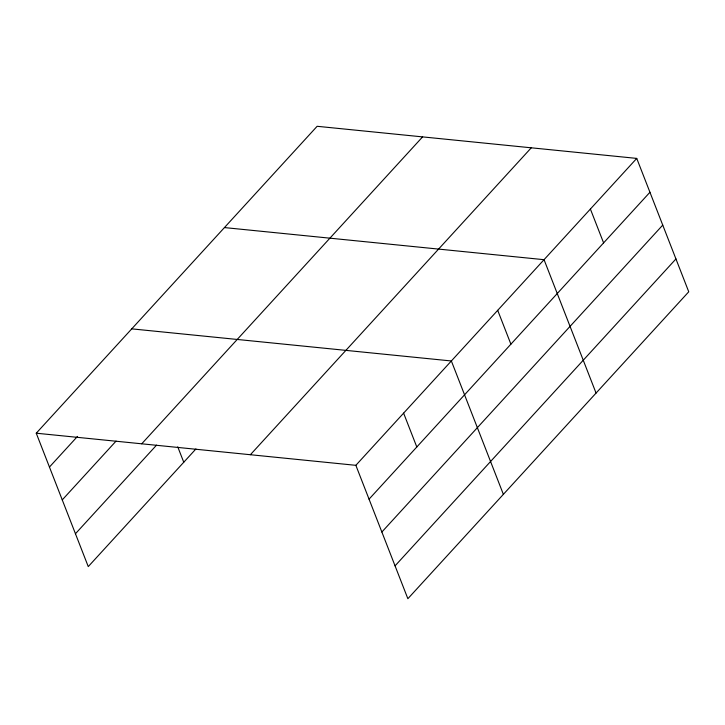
<?xml version="1.0" encoding="UTF-8"?>
<svg xmlns="http://www.w3.org/2000/svg" width="725" height="725" viewBox="0 0 725 725"><rect width="100%" height="100%" fill="white"/><g stroke="black" fill="none" stroke-linecap="round" stroke-linejoin="round"><path stroke-width="1.09" d="M36.25 433.206L317.133 126.295L636.74 158.403L688.75 291.794L407.867 598.705L355.857 465.323L36.25 433.206L88.26 566.597L195.913 448.965M49.445 467.054L77.493 436.414M62.25 499.906L116.063 441.099M141.719 443.809L422.603 136.889M75.445 533.745L156.546 445.132M250.388 454.72L531.271 147.809M355.857 465.323L636.74 158.403M369.052 499.162L649.944 192.252M381.867 532.014L662.75 225.094M395.062 565.853L675.945 258.943M224.442 227.578L544.049 259.686L596.059 393.077M131.751 328.86L451.358 360.968L503.368 494.35M590.395 209.045L603.599 242.893M497.703 310.327L510.898 344.176M403.608 413.141L416.803 446.99M177.752 446.845L183.76 462.242"/></g></svg>
